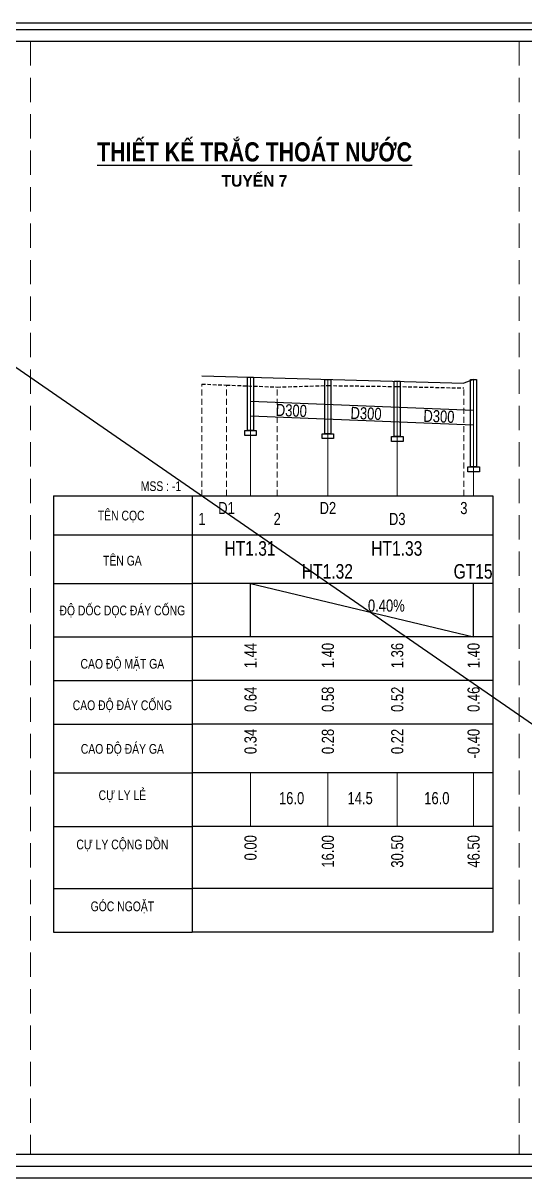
# Model space of a CAD drawing. Header units: inches. Extents: x 138 to 1256, y -84 to 787.
# Drawn here: x 1015.4 to 1118.7, y -83.9 to 153.7 of the extents above; entities that cross this region are included whole.
import ezdxf
from ezdxf.enums import TextEntityAlignment as Align

# ---------------------------------------------------------------- set-up
doc = ezdxf.new("R2010")
doc.units = ezdxf.units.IN
doc.header["$MEASUREMENT"] = 0
doc.linetypes.add('HIDDEN', pattern=[0.375, 0.25, -0.125])
for name, color, linetype in [('Bang TD tu nhien', 3, 'Continuous'), ('Duong do thiet ke', 2, 'Continuous'), ('ENTTNTHIETKE1', 2, 'Continuous'), ('KHUNGTEN', 5, 'Continuous'), ('thep', 2, 'Continuous'), ('Trac doc tu nhien', 3, 'Continuous'), ('TracDoc', 7, 'Continuous')]:
    doc.layers.add(name, color=color, linetype=linetype)
doc.layers.add('KCS_Plotter', color=11, linetype='Continuous', plot=False)
for name, color, linetype, lineweight in [('LC Khac', 4, 'Continuous', 9), ('LC MANH DUT', 35, 'HIDDEN', 5), ('LC Net dam 1', 30, 'Continuous', 30), ('LC Text2', 7, 'Continuous', 25)]:
    doc.layers.add(name, color=color, linetype=linetype, lineweight=lineweight)
doc.styles.add('BangTD', font='viet buddy.shx', dxfattribs={"width": 0.8})
doc.styles.add('LC 1', font='')
doc.styles.add('LC3', font='', dxfattribs={"width": 0.8})
doc.styles.get('LC 1').set_extended_font_data('.VnAvantH', bold=True)
doc.styles.get('LC3').set_extended_font_data('.VnArialH', bold=True)

# ---------------------------------------------------------------- blocks, each defined once
blk = doc.blocks.new('khung vpn')
at = {"layer": 'Defpoints'}
for p, q in [((52556.46, -4195.446), (52498.758, -4195.446)), ((52498.758, -4235.276), (52556.46, -4235.276))]:
    blk.add_line(p, q, dxfattribs=at)
at = {"layer": 'KHUNGTEN'}
blk.add_lwpolyline([(52556.243, -4234.885), (52502.048, -4234.885), (52502.048, -4195.662), (52556.243, -4195.662)], close=True, dxfattribs=at)
at = {"layer": 'thep'}
blk.add_lwpolyline([(52555.832, -4234.474), (52502.459, -4234.474), (52502.459, -4196.073), (52555.832, -4196.073)], close=True, dxfattribs=at)
blk = doc.blocks.new('TIEUDE1')
at = {"layer": 'LC Text2', "color": 7, "style": 'LC 1'}
blk.add_attdef('TIªU§Ò', text='', height=5, dxfattribs=at).set_placement((0, 0), align=Align.BOTTOM_CENTER)
blk.add_attdef('TL', text='', height=3, dxfattribs=at).set_placement((0, -2), align=Align.TOP_CENTER)

msp = doc.modelspace()

# ---------------------------------------------------------------- linework, layer by layer
for points in [[(1061.59, 80.89), (1062.83, 80.89), (1062.83, 69.89), (1061.59, 69.89)], [(1077.53, 80.45), (1078.77, 80.45), (1078.77, 69.25), (1077.53, 69.25)], [(1091.82, 80.05), (1093.06, 80.05), (1093.06, 68.68), (1091.82, 68.68)], [(1107.54, 80.45), (1108.78, 80.45), (1108.78, 62.45), (1107.54, 62.45)], [(1061.03, 69.89), (1063.4, 69.89), (1063.4, 68.89), (1061.03, 68.89)], [(1076.97, 69.25), (1079.34, 69.25), (1079.34, 68.25), (1076.97, 68.25)], [(1091.26, 68.68), (1093.63, 68.68), (1093.63, 67.68), (1091.26, 67.68)], [(1106.98, 62.45), (1109.35, 62.45), (1109.35, 61.45), (1106.98, 61.45)]]:
    msp.add_lwpolyline(points, close=True)
at = {"layer": 'Bang TD tu nhien', "color": 3}
for p, q in [((1021.62, 56.47), (1112.1, 56.47)), ((1021.62, 56.47), (1021.62, 48.47)), ((1050.2, 56.47), (1050.2, 48.47)), ((1112.1, 56.47), (1112.1, -33.3)), ((1021.62, 48.47), (1112.1, 48.47)), ((1021.62, 48.47), (1021.62, -33.3)), ((1050.2, 48.47), (1050.2, -33.3)), ((1021.62, 38.47), (1050.2, 38.47)), ((1112.1, 38.47), (1050.2, 38.47)), ((1062.21, 27.47), (1062.21, 38.47)), ((1108.16, 27.47), (1108.16, 38.47)), ((1021.62, 27.47), (1050.2, 27.47)), ((1112.1, 27.47), (1050.2, 27.47)), ((1021.62, 18.47), (1050.2, 18.47)), ((1112.1, 18.47), (1050.2, 18.47)), ((1021.62, 9.47), (1050.2, 9.47)), ((1112.1, 9.47), (1050.2, 9.47)), ((1021.62, -0.53), (1050.2, -0.53)), ((1112.1, -0.53), (1050.2, -0.53)), ((1021.62, -11.53), (1050.2, -11.53)), ((1112.1, -11.53), (1050.2, -11.53)), ((1021.62, -24.3), (1050.2, -24.3)), ((1112.1, -24.3), (1050.2, -24.3)), ((1021.62, -33.3), (1050.2, -33.3)), ((1112.1, -33.3), (1050.2, -33.3))]:
    msp.add_line(p, q, dxfattribs=at)
at = {"layer": 'Duong do thiet ke', "color": 1}
msp.add_line((1052.2, 81.17), (1106.16, 79.67), dxfattribs=at)
msp.add_lwpolyline([(1108.16, 80.45), (1106.16, 79.67)], dxfattribs=at)
at = {"layer": 'KCS_Plotter'}
msp.add_line((911.32, 153.75), (1255.53, -83.85), dxfattribs=at)
at = {"layer": 'LC Khac', "ltscale": 5}
for p, q in [((1062.21, 56.47), (1062.21, 80.89)), ((1078.15, 56.47), (1078.15, 80.45)), ((1092.44, 56.47), (1092.44, 80.05)), ((1108.16, 56.47), (1108.16, 80.45))]:
    msp.add_line(p, q, dxfattribs=at)
at = {"layer": 'LC MANH DUT', "ltscale": 5}
for p, q in [((1052.2, 56.47), (1052.2, 79.47)), ((1057.27, 56.47), (1057.27, 79.27)), ((1067.71, 56.47), (1067.71, 78.87)), ((1106.16, 56.47), (1106.16, 78.67))]:
    msp.add_line(p, q, dxfattribs=at)
at = {"layer": 'LC MANH DUT', "ltscale": 20, "elevation": 0}
for points in [[(1016.87, 150), (1016.87, -79.07)], [(1117.52, 150), (1117.52, -79.07)]]:
    msp.add_lwpolyline(points, dxfattribs=at)
at = {"layer": 'LC Net dam 1', "color": 6}
for points in [[(1108.16, 74.05), (1062.21, 75.89)], [(1108.16, 71.05), (1062.21, 72.89)]]:
    msp.add_lwpolyline(points, dxfattribs=at)
at = {"layer": 'Trac doc tu nhien', "color": 3, "linetype": 'HIDDEN', "ltscale": 3}
for p, q in [((1052.2, 79.47), (1057.27, 79.27)), ((1057.27, 79.27), (1067.71, 78.87)), ((1067.71, 78.87), (1078.15, 79.17)), ((1078.15, 79.17), (1092.44, 78.97)), ((1092.44, 78.97), (1106.16, 78.67))]:
    msp.add_line(p, q, dxfattribs=at)
at = {"layer": 'Trac doc tu nhien', "lineweight": 0, "ltscale": 10}
for p, q in [((1062.21, -0.53), (1062.21, -11.53)), ((1078.15, -0.53), (1078.15, -11.53)), ((1092.44, -0.53), (1092.44, -11.53)), ((1108.16, -0.53), (1108.16, -11.53))]:
    msp.add_line(p, q, dxfattribs=at)
at = {"layer": 'TracDoc', "color": 2}
msp.add_line((1062.21, 38.47), (1108.16, 27.47), dxfattribs=at)

# ---------------------------------------------------------------- block references
at = {"layer": 'ENTTNTHIETKE1', "color": 6, "xscale": 5.965326529308613, "yscale": 5.965326529308613, "zscale": 5.965326529308613}
msp.add_blockref('khung vpn', (-312260.91, 25180.95), dxfattribs=at)
at = {"layer": 'LC Text2'}
ref = msp.add_blockref('TIEUDE1', (1063.04, 124.1, 0), dxfattribs=dict(at, xscale=0.8000020620485555, yscale=0.8000020620485555, zscale=0.8000020620485555, rotation=359.9999999976748))
ref.add_attrib('TIªU§Ò', '%%UthiÕt kÕ tr¾c tho¸t n\xadíc', dxfattribs={"color": 7, "height": 3.9395, "rotation": 360, "style": 'LC3', "width": 0.8}).set_placement((1063.04, 124.1, 0), align=Align.BOTTOM_CENTER)
ref.add_attrib('TL', 'TUYÕN 7', dxfattribs={"color": 7, "height": 2.4, "rotation": 360, "style": 'LC 1'}).set_placement((1063.04, 122.5, 0), align=Align.TOP_CENTER)

# ---------------------------------------------------------------- texts
at = {"layer": 'Bang TD tu nhien', "color": 3, "style": 'BangTD', "width": 0.8}
for s, p in [('TÊN CỌC', (1035.58, 52.47)), ('TÊN GA', (1035.82, 43.4)), ('ĐỘ DỐC DỌC ĐÁY CỐNG', (1035.82, 32.97)), ('CAO ĐỘ MẶT GA', (1035.82, 21.97)), ('CAO ĐỘ ĐÁY CỐNG', (1035.82, 13.47)), ('CAO ĐỘ ĐÁY GA', (1035.82, 4.47)), ('CỰ LY LẺ', (1035.82, -5.03)), ('CỰ LY CỘNG DỒN', (1035.82, -15.17)), ('GÓC NGOẶT', (1035.82, -27.94))]:
    msp.add_text(s, height=2, dxfattribs=at).set_placement(p, align=Align.MIDDLE)
at = {"layer": 'Trac doc tu nhien', "color": 3, "style": 'BangTD', "width": 0.8}
msp.add_text('MSS : -1', height=2, dxfattribs=at).set_placement((1039.61, 57.47))
at = {"layer": 'TracDoc', "color": 3, "style": 'BangTD', "width": 0.8}
for p in [(1070.63, 74.05), (1086.02, 73.44), (1101.03, 72.84)]:
    msp.add_text('D300', height=2.5, rotation=357.7094, dxfattribs=at).set_placement(p, align=Align.MIDDLE_CENTER)
at = {"layer": 'TracDoc', "color": 5, "style": 'BangTD', "width": 0.8}
for s, p in [('D1', (1057.27, 55.22)), ('D2', (1078.15, 55.22)), ('3', (1106.16, 55.22))]:
    msp.add_text(s, height=2.5, dxfattribs=at).set_placement(p, align=Align.TOP_CENTER)
for s, p in [('1', (1052.2, 49.72)), ('2', (1067.71, 49.72)), ('D3', (1092.44, 49.72))]:
    msp.add_text(s, height=2.5, dxfattribs=at).set_placement(p, align=Align.BOTTOM_CENTER)
at = {"layer": 'TracDoc', "color": 1, "style": 'BangTD', "width": 0.8}
for s, p in [('HT1.31', (1062.11, 43.26)), ('HT1.33', (1092.34, 43.26)), ('HT1.32', (1078.05, 38.54)), ('GT15', (1108.06, 38.54))]:
    msp.add_text(s, height=3, dxfattribs=at).set_placement(p, align=Align.BOTTOM_CENTER)
at = {"layer": 'TracDoc', "color": 2, "style": 'BangTD', "width": 0.8}
msp.add_text('0.40%%%', height=2.5, dxfattribs=at).set_placement((1086.4, 31.9), align=Align.BOTTOM_LEFT)
for s, p in [('1.44', (1062.21, 26.22)), ('1.40', (1078.15, 26.22)), ('1.36', (1092.44, 26.22)), ('1.40', (1108.16, 26.22))]:
    msp.add_text(s, height=2.5, rotation=90, dxfattribs=at).set_placement(p, align=Align.MIDDLE_RIGHT)
at = {"layer": 'TracDoc', "color": 3, "style": 'BangTD', "width": 0.8}
for s, p in [('0.64', (1062.21, 17.22)), ('0.58', (1078.15, 17.22)), ('0.52', (1092.44, 17.22)), ('0.46', (1108.16, 17.22))]:
    msp.add_text(s, height=2.5, rotation=90, dxfattribs=at).set_placement(p, align=Align.MIDDLE_RIGHT)
at = {"layer": 'TracDoc', "color": 0, "style": 'BangTD', "width": 0.8}
for s, p in [('0.34', (1062.21, 8.54)), ('0.28', (1078.15, 8.54)), ('0.22', (1092.44, 8.54)), ('-0.40', (1108.16, 8.54)), ('0.00', (1062.21, -13.33)), ('16.00', (1078.15, -13.33)), ('30.50', (1092.44, -13.33)), ('46.50', (1108.16, -13.33))]:
    msp.add_text(s, height=2.5, rotation=90, dxfattribs=at).set_placement(p, align=Align.MIDDLE_RIGHT)
at = {"layer": 'TracDoc', "color": 3, "style": 'BangTD', "width": 0.8}
for s, p in [('16.0', (1070.68, -5.72)), ('14.5', (1084.8, -5.72)), ('16.0', (1100.6, -5.72))]:
    msp.add_text(s, height=2.5, dxfattribs=at).set_placement(p, align=Align.MIDDLE_CENTER)

doc.saveas('drawing.dxf')
